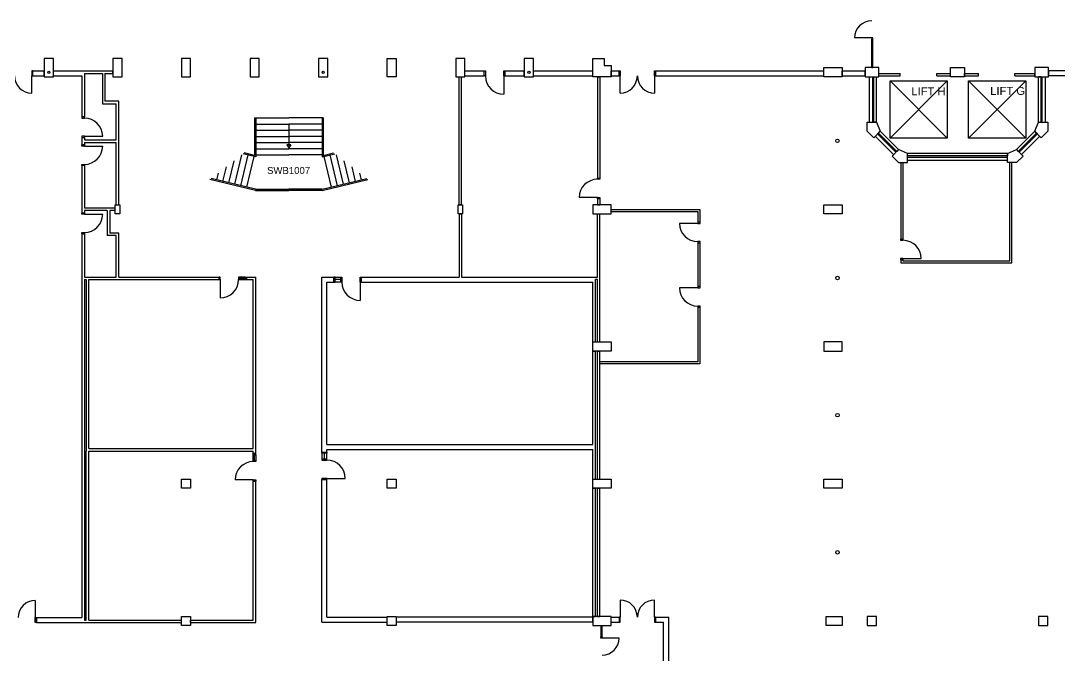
# Model space of a CAD drawing. Header units: millimetres. Extents: x -58291 to 83317, y -24599 to 66926.
# Drawn here: x -12762 to 32667, y 11276 to 39026 of the extents above; entities that cross this region are included whole.
import ezdxf

# ---------------------------------------------------------------- set-up
doc = ezdxf.new("R2010")
doc.units = ezdxf.units.MM
for name, color, linetype in [('Basement 01 - Doors Windows and Openings', 1, 'Continuous'), ('Basement 01 - Stairs', 8, 'Continuous'), ('Basement 01 - Structural Members', 5, 'Continuous'), ('Basement 01 - Text and Leaders', 1, 'Continuous'), ('Basement 01 - Walls', 3, 'Continuous')]:
    doc.layers.add(name, color=color, linetype=linetype)
doc.styles.add('arial', font='arial.ttf')

msp = doc.modelspace()

# ---------------------------------------------------------------- linework, layer by layer
at = {"layer": 'Basement 01 - Doors Windows and Openings', "color": 1, "linetype": 'Continuous', "lineweight": -3}
for p, q in [((24467, 38276, -4600), (23717, 38276, -4600)), ((24467, 37026, -4600), (24467, 38226, -4600)), ((24492, 37026, -4600), (24492, 38226, -4600)), ((24517, 37026, -4600), (24517, 38226, -4600)), ((-12283, 35861, -4600), (-12283, 36611, -4600)), ((8367, 36611, -4600), (8367, 35811, -4600)), ((13461, 35861, -4600), (13461, 36611, -4600)), ((14961, 36611, -4600), (14961, 35861, -4600)), ((-9978, 33973, -4600), (-9178, 33973, -4600)), ((-9978, 33543, -4600), (-9178, 33543, -4600)), ((12467, 31294, -4600), (11667, 31294, -4600)), ((-9978, 30561, -4600), (-9178, 30561, -4600)), ((16852, 30166, -4600), (16052, 30166, -4600)), ((25831, 28624, -4600), (26631, 28624, -4600)), ((-2938, 27816, -4600), (-3188, 27816, -4600)), ((-3188, 27761, -4600), (-2938, 27761, -4600)), ((985, 27816, -4600), (1235, 27816, -4600)), ((985, 27596, -4600), (985, 27816, -4600)), ((-4038, 27706, -4600), (-4038, 26906, -4600)), ((-3188, 27706, -4600), (-2888, 27706, -4600)), ((1235, 27596, -4600), (935, 27596, -4600)), ((1235, 27706, -4600), (985, 27706, -4600)), ((2085, 27596, -4600), (2085, 26796, -4600)), ((16852, 27346, -4600), (16052, 27346, -4600)), ((-2588, 19796, -4600), (-2588, 20096, -4600)), ((-2533, 19796, -4600), (-2533, 20046, -4600)), ((-2478, 20046, -4600), (-2478, 19796, -4600)), ((412, 20108, -4600), (412, 19858, -4600)), ((632, 20108, -4600), (412, 20108, -4600)), ((522, 19858, -4600), (522, 20108, -4600)), ((632, 19858, -4600), (632, 20158, -4600)), ((-2588, 18946, -4600), (-3388, 18946, -4600)), ((632, 19008, -4600), (1432, 19008, -4600)), ((-12126, 13676, -4600), (-12126, 12926, -4600)), ((13461, 13691, -4600), (13461, 12941, -4600)), ((14961, 12941, -4600), (14961, 13691, -4600)), ((12617, 12576, -4600), (12617, 12076, -4600)), ((12642, 12076, -4600), (12642, 12576, -4600)), ((12667, 12076, -4600), (12667, 12576, -4600)), ((13417, 12026, -4600), (12667, 12026, -4600))]:
    msp.add_line(p, q, dxfattribs=at)
at = {"layer": 'Basement 01 - Doors Windows and Openings', "color": 1, "linetype": 'Continuous', "lineweight": -3, "elevation": -4600}
for points in [[(24517, 38226), (24517, 38276), (24467, 38276), (24467, 38226), (24517, 38226)], [(-12233, 36611), (-12233, 36831), (-12283, 36831), (-12283, 36611), (-12233, 36611)], [(7567, 36611), (7517, 36611), (7517, 36831), (7567, 36831), (7567, 36611)], [(8417, 36611), (8367, 36611), (8367, 36831), (8417, 36831), (8417, 36611)], [(13411, 36611), (13411, 36831), (13461, 36831), (13461, 36611), (13411, 36611)], [(14961, 36611), (14961, 36831), (15011, 36831), (15011, 36611), (14961, 36611)], [(24517, 36976), (24517, 37026), (24467, 37026), (24467, 36976), (24517, 36976)], [(-9978, 34773), (-9978, 34823), (-10088, 34823), (-10088, 34773), (-9978, 34773)], [(-9978, 33923), (-9978, 33973), (-10088, 33973), (-10088, 33923), (-9978, 33923)], [(-9978, 33593), (-9978, 33543), (-10088, 33543), (-10088, 33593), (-9978, 33593)], [(-9978, 32743), (-9978, 32693), (-10088, 32693), (-10088, 32743), (-9978, 32743)], [(12467, 32094), (12467, 32144), (12577, 32144), (12577, 32094), (12467, 32094)], [(12467, 31244), (12467, 31294), (12577, 31294), (12577, 31244), (12467, 31244)], [(-9978, 30611), (-9978, 30561), (-10088, 30561), (-10088, 30611), (-9978, 30611)], [(16852, 30216), (16852, 30166), (16962, 30166), (16962, 30216), (16852, 30216)], [(-9978, 29761), (-9978, 29711), (-10088, 29711), (-10088, 29761), (-9978, 29761)], [(16852, 29366), (16852, 29316), (16962, 29316), (16962, 29366), (16852, 29366)], [(25831, 29424), (25831, 29474), (25721, 29474), (25721, 29424), (25831, 29424)], [(25831, 28574), (25831, 28624), (25721, 28624), (25721, 28574), (25831, 28574)], [(-4088, 27706), (-4038, 27706), (-4038, 27816), (-4088, 27816), (-4088, 27706)], [(-3238, 27706), (-3188, 27706), (-3188, 27816), (-3238, 27816), (-3238, 27706)], [(-2938, 27816), (-2888, 27816), (-2888, 27706), (-2938, 27706), (-2938, 27816)], [(985, 27816), (935, 27816), (935, 27596), (985, 27596)], [(1285, 27596), (1235, 27596), (1235, 27816), (1285, 27816), (1285, 27596)], [(2135, 27596), (2085, 27596), (2085, 27816), (2135, 27816), (2135, 27596)], [(16852, 27396), (16852, 27346), (16962, 27346), (16962, 27396), (16852, 27396)], [(16852, 26546), (16852, 26496), (16962, 26496), (16962, 26546), (16852, 26546)], [(-2478, 20046), (-2478, 20096), (-2588, 20096), (-2588, 20046), (-2478, 20046)], [(412, 20108), (412, 20158), (632, 20158), (632, 20108)], [(-2588, 19746), (-2588, 19796), (-2478, 19796), (-2478, 19746), (-2588, 19746)], [(632, 19808), (632, 19858), (412, 19858), (412, 19808), (632, 19808)], [(-2588, 18896), (-2588, 18946), (-2478, 18946), (-2478, 18896), (-2588, 18896)], [(632, 18958), (632, 19008), (412, 19008), (412, 18958), (632, 18958)], [(-12076, 12926), (-12076, 12706), (-12126, 12706), (-12126, 12926), (-12076, 12926)], [(13411, 12941), (13411, 12721), (13461, 12721), (13461, 12941), (13411, 12941)], [(14961, 12941), (14961, 12721), (15011, 12721), (15011, 12941), (14961, 12941)], [(12617, 12026), (12617, 12076), (12667, 12076), (12667, 12026), (12617, 12026)]]:
    msp.add_lwpolyline(points, dxfattribs=at)
at = {"layer": 'Basement 01 - Doors Windows and Openings', "color": 1, "linetype": 'Continuous', "lineweight": -3}
for centre, radius, start, end in [((24467, 38276, -4600), 750, 90, 180), ((-12283, 36611, -4600), 750, 180, 270), ((8367, 36611, -4600), 800, 180, 270), ((13461, 36611, -4600), 750, 270, 0), ((14961, 36611, -4600), 750, 180, 270), ((-9978, 33973, -4600), 800, 0, 90), ((-9978, 33543, -4600), 800, 270, 0), ((12467, 31294, -4600), 800, 90, 180), ((-9978, 30561, -4600), 800, 270, 0), ((16852, 30166, -4600), 800, 180, 270), ((25831, 28624, -4600), 800, 0, 90), ((-4038, 27706, -4600), 800, 270, 0), ((2085, 27596, -4600), 800, 180, 270), ((16852, 27346, -4600), 800, 180, 270), ((-2588, 18946, -4600), 800, 90, 180), ((632, 19008, -4600), 800, 0, 90), ((-12126, 12926, -4600), 750, 90, 180), ((13461, 12941, -4600), 750, 0, 90), ((14961, 12941, -4600), 750, 90, 180), ((12667, 12026, -4600), 750, 270, 0)]:
    msp.add_arc(centre, radius, start, end, dxfattribs=at)
at = {"layer": 'Basement 01 - Stairs', "color": 8, "linetype": 'Continuous', "lineweight": -3}
for p, q in [((-2533, 34776, -4600), (-2533, 33138, -4600)), ((-2533, 34776, -4600), (-1033, 34776, -4600)), ((-2483, 34776, -4600), (-2483, 33076, -4600)), ((467, 34776, -4600), (-1033, 34776, -4600)), ((417, 34776, -4600), (417, 33076, -4600)), ((467, 34776, -4600), (467, 33138, -4600)), ((-2483, 34506, -4600), (-1033, 34506, -4600)), ((-2483, 34236, -4600), (-1033, 34236, -4600)), ((-1033, 34506, -4600), (-1033, 33601, -4600)), ((417, 34506, -4600), (-1033, 34506, -4600)), ((417, 34236, -4600), (-1033, 34236, -4600)), ((-2483, 33966, -4600), (-1033, 33966, -4600)), ((-2483, 33696, -4600), (-1033, 33696, -4600)), ((417, 33966, -4600), (-1033, 33966, -4600)), ((417, 33696, -4600), (-1033, 33696, -4600)), ((-2483, 33076, -4600), (-3037, 33208, -4600)), ((-2533, 33138, -4600), (-2988, 33247, -4600)), ((-2483, 33426, -4600), (-1033, 33426, -4600)), ((-1122, 33601, -4600), (-1033, 33463, -4600)), ((-1122, 33601, -4600), (-943, 33601, -4600)), ((-943, 33601, -4600), (-1122, 33601, -4600)), ((-943, 33601, -4600), (-1033, 33463, -4600)), ((417, 33426, -4600), (-1033, 33426, -4600)), ((417, 33076, -4600), (972, 33208, -4600)), ((467, 33138, -4600), (922, 33247, -4600)), ((-3441, 32895, -4600), (-3670, 31937, -4600)), ((-3100, 33159, -4600), (-3408, 31874, -4600)), ((-2823, 33157, -4600), (-3145, 31812, -4600)), ((-2561, 33094, -4600), (-2882, 31749, -4600)), ((-2483, 33156, -4600), (-1033, 33156, -4600)), ((417, 33156, -4600), (-1033, 33156, -4600)), ((495, 33094, -4600), (817, 31749, -4600)), ((758, 33157, -4600), (1079, 31812, -4600)), ((1035, 33159, -4600), (1342, 31874, -4600)), ((1376, 32895, -4600), (1605, 31937, -4600)), ((-4123, 32366, -4600), (-4195, 32063, -4600)), ((-3782, 32630, -4600), (-3933, 32000, -4600)), ((1716, 32630, -4600), (1867, 32000, -4600)), ((2057, 32366, -4600), (2130, 32063, -4600)), ((-2493, 31606, -4600), (-4488, 32083, -4600)), ((-2493, 31656, -4600), (-4438, 32121, -4600)), ((427, 31656, -4600), (2373, 32121, -4600)), ((427, 31606, -4600), (2422, 32083, -4600)), ((-2493, 31656, -4600), (-1033, 31656, -4600)), ((-2493, 31606, -4600), (-1033, 31606, -4600)), ((427, 31656, -4600), (-1033, 31656, -4600)), ((427, 31606, -4600), (-1033, 31606, -4600))]:
    msp.add_line(p, q, dxfattribs=at)
at = {"layer": 'Basement 01 - Structural Members', "color": 8, "linetype": 'Continuous', "lineweight": -3}
for p, q in [((25265, 36398, -4600), (27765, 33898, -4600)), ((25265, 33898, -4600), (27765, 36398, -4600)), ((28701, 36398, -4600), (31201, 33898, -4600)), ((28701, 33898, -4600), (31201, 36398, -4600))]:
    msp.add_line(p, q, dxfattribs=at)
at = {"layer": 'Basement 01 - Structural Members', "color": 5, "linetype": 'Continuous', "lineweight": -3, "elevation": -4600}
for points in [[(-11733, 37376), (-11733, 36576), (-11333, 36576), (-11333, 37376)], [(-8333, 36576), (-8333, 37376), (-8733, 37376), (-8733, 36576)], [(-5733, 37376), (-5733, 36576), (-5333, 36576), (-5333, 37376)], [(-2333, 37376), (-2733, 37376), (-2733, 36576), (-2333, 36576)], [(667, 37376), (267, 37376), (267, 36576), (667, 36576)], [(3267, 37376), (3667, 37376), (3667, 36576), (3267, 36576)], [(6267, 37376), (6267, 36576), (6667, 36576), (6667, 37376)], [(9267, 37376), (9267, 36576), (9667, 36576), (9667, 37376)], [(12267, 37376), (12767, 37376), (12767, 37076), (13067, 37076), (13067, 36576), (12267, 36576)], [(22367, 36576), (22367, 36976), (23167, 36976), (23167, 36576)], [(24781, 36976), (24181, 36976), (24181, 36576), (24781, 36576)], [(28517, 36976), (28517, 36576), (27917, 36576), (27917, 36976)], [(32193, 36976), (31593, 36976), (31593, 36576), (32193, 36576)], [(24267, 34593), (24667, 34593), (24833, 34193), (24550, 33910), (24267, 34193)], [(31884, 33910), (31602, 34193), (31767, 34593), (32167, 34593), (32167, 34193)], [(26034, 32826), (26034, 33226), (25634, 33391), (25352, 33109), (25634, 32826)], [(30400, 33226), (30800, 33391), (31083, 33109), (30800, 32826), (30400, 32826)], [(13067, 30576), (13067, 30976), (12267, 30976), (12267, 30576)], [(22367, 30576), (22367, 30976), (23167, 30976), (23167, 30576)], [(13067, 24576), (12267, 24576), (12267, 24976), (13067, 24976)], [(22367, 24576), (23167, 24576), (23167, 24976), (22367, 24976)], [(13067, 18576), (12267, 18576), (12267, 18976), (13067, 18976)], [(22367, 18576), (22367, 18976), (23167, 18976), (23167, 18576)], [(13067, 12576), (13067, 12976), (12267, 12976), (12267, 12576)], [(22467, 12576), (22467, 12976), (23167, 12976), (23167, 12576)]]:
    msp.add_lwpolyline(points, close=True, dxfattribs=at)
for points in [[(28517, 36576), (27917, 36576), (27917, 36976), (28517, 36976), (28517, 36576)], [(-8633, 30976), (-8433, 30976), (-8433, 30576), (-8633, 30576), (-8633, 30976)], [(6367, 30976), (6567, 30976), (6567, 30576), (6367, 30576), (6367, 30976)], [(-5333, 18576), (-5733, 18576), (-5733, 18976), (-5333, 18976), (-5333, 18576)], [(3667, 18576), (3267, 18576), (3267, 18976), (3667, 18976), (3667, 18576)], [(-5333, 12576), (-5733, 12576), (-5733, 12976), (-5333, 12976), (-5333, 12576)], [(3667, 12576), (3267, 12576), (3267, 12976), (3667, 12976), (3667, 12576)], [(24267, 12576), (24667, 12576), (24667, 12976), (24267, 12976), (24267, 12576)], [(31767, 12576), (32167, 12576), (32167, 12976), (31767, 12976), (31767, 12576)]]:
    msp.add_lwpolyline(points, dxfattribs=at)
at = {"layer": 'Basement 01 - Structural Members', "color": 8, "linetype": 'Continuous', "lineweight": -3, "elevation": -4600}
for points in [[(27765, 33898), (25265, 33898), (25265, 36398), (27765, 36398), (27765, 33898)], [(31201, 33898), (28701, 33898), (28701, 36398), (31201, 36398), (31201, 33898)]]:
    msp.add_lwpolyline(points, dxfattribs=at)
at = {"layer": 'Basement 01 - Structural Members', "color": 5, "linetype": 'Continuous', "lineweight": -3}
for centre, radius in [((-11533, 36776, -4600), 50), ((467, 36776, -4600), 50), ((9467, 36776, -4600), 50), ((22967, 27776, -4600), 75), ((22967, 21776, -4600), 75), ((22967, 15776, -4600), 75)]:
    msp.add_circle(centre, radius, dxfattribs=at)
at = {"layer": 'Basement 01 - Structural Members', "linetype": 'Continuous', "lineweight": -3}
msp.add_circle((22965, 33774, -4600), 75, dxfattribs=at)
at = {"layer": 'Basement 01 - Walls', "color": 3, "linetype": 'Continuous', "lineweight": -3}
for p, q in [((-12233, 36611, -4600), (-12233, 36831, -4600)), ((-12233, 36831, -4600), (-11733, 36831, -4600)), ((-11733, 36611, -4600), (-11733, 36831, -4600)), ((-11333, 36611, -4600), (-11333, 36831, -4600)), ((-11333, 36831, -4600), (-8733, 36831, -4600)), ((-8733, 36721, -4600), (-8733, 36831, -4600)), ((6667, 36831, -4600), (7517, 36831, -4600)), ((6667, 36611, -4600), (6667, 36831, -4600)), ((7517, 36611, -4600), (7517, 36831, -4600)), ((8417, 36611, -4600), (8417, 36831, -4600)), ((8417, 36831, -4600), (9267, 36831, -4600)), ((9267, 36611, -4600), (9267, 36831, -4600)), ((9667, 36831, -4600), (12267, 36831, -4600)), ((9667, 36611, -4600), (9667, 36831, -4600)), ((12267, 36611, -4600), (12267, 36831, -4600)), ((13067, 36831, -4600), (13411, 36831, -4600)), ((13067, 36611, -4600), (13067, 36831, -4600)), ((13411, 36611, -4600), (13411, 36831, -4600)), ((15011, 36831, -4600), (22367, 36831, -4600)), ((15011, 36611, -4600), (15011, 36831, -4600)), ((22367, 36611, -4600), (22367, 36831, -4600)), ((23167, 36831, -4600), (24181, 36831, -4600)), ((23167, 36611, -4600), (23167, 36831, -4600)), ((24181, 36611, -4600), (24181, 36831, -4600)), ((33127, 36831, -4600), (32203, 36831, -4600)), ((32203, 36831, -4600), (32203, 36611, -4600)), ((-12233, 36611, -4600), (-11733, 36611, -4600)), ((-11333, 36611, -4600), (-10088, 36611, -4600)), ((-10088, 36611, -4600), (-10088, 34823, -4600)), ((-9978, 36721, -4600), (-9978, 34823, -4600)), ((-9978, 36721, -4600), (-9192, 36721, -4600)), ((-9192, 36721, -4600), (-9192, 35393, -4600)), ((-9082, 36721, -4600), (-8733, 36721, -4600)), ((-9082, 36721, -4600), (-9082, 35503, -4600)), ((6412, 30976, -4600), (6412, 36576, -4600)), ((6412, 36576, -4600), (6522, 36576, -4600)), ((6522, 30976, -4600), (6522, 36576, -4600)), ((6667, 36611, -4600), (7517, 36611, -4600)), ((8417, 36611, -4600), (9267, 36611, -4600)), ((9667, 36611, -4600), (12267, 36611, -4600)), ((12467, 36576, -4600), (12467, 32094, -4600)), ((12467, 36576, -4600), (12577, 36576, -4600)), ((12577, 36576, -4600), (12577, 32094, -4600)), ((13067, 36611, -4600), (13411, 36611, -4600)), ((15011, 36611, -4600), (22367, 36611, -4600)), ((23167, 36611, -4600), (24181, 36611, -4600)), ((24367, 34593, -4600), (24367, 36576, -4600)), ((24507, 34593, -4600), (24507, 36576, -4600)), ((24557, 36576, -4600), (24667, 36576, -4600)), ((24557, 34593, -4600), (24557, 36576, -4600)), ((24667, 34593, -4600), (24667, 36576, -4600)), ((24781, 36721, -4600), (25706, 36721, -4600)), ((24781, 36611, -4600), (24781, 36721, -4600)), ((24781, 36611, -4600), (25706, 36611, -4600)), ((25706, 36611, -4600), (25706, 36721, -4600)), ((27306, 36721, -4600), (27917, 36721, -4600)), ((27306, 36611, -4600), (27306, 36721, -4600)), ((27306, 36611, -4600), (27917, 36611, -4600)), ((27917, 36611, -4600), (27917, 36721, -4600)), ((28517, 36721, -4600), (29129, 36721, -4600)), ((28517, 36611, -4600), (28517, 36721, -4600)), ((28517, 36611, -4600), (29129, 36611, -4600)), ((29129, 36611, -4600), (29129, 36721, -4600)), ((30729, 36721, -4600), (31593, 36721, -4600)), ((30729, 36611, -4600), (30729, 36721, -4600)), ((30729, 36611, -4600), (31593, 36611, -4600)), ((31593, 36611, -4600), (31593, 36721, -4600)), ((31767, 34593, -4600), (31767, 36576, -4600)), ((31877, 36576, -4600), (31767, 36576, -4600)), ((31877, 34593, -4600), (31877, 36576, -4600)), ((31927, 34593, -4600), (31927, 36576, -4600)), ((32067, 34593, -4600), (32067, 36576, -4600)), ((33127, 36611, -4600), (32203, 36611, -4600)), ((-8478, 35503, -4600), (-9082, 35503, -4600)), ((-8478, 30976, -4600), (-8478, 35503, -4600)), ((-9192, 35393, -4600), (-8588, 35393, -4600)), ((-8588, 33813, -4600), (-8588, 35393, -4600)), ((-9978, 34823, -4600), (-10088, 34823, -4600)), ((24667, 34593, -4600), (24557, 34593, -4600)), ((31767, 34593, -4600), (31877, 34593, -4600)), ((25521, 33278, -4600), (24720, 34080, -4600)), ((24755, 34115, -4600), (24833, 34193, -4600)), ((25557, 33314, -4600), (24755, 34115, -4600)), ((25634, 33391, -4600), (24833, 34193, -4600)), ((30800, 33391, -4600), (31602, 34193, -4600)), ((30878, 33314, -4600), (31679, 34115, -4600)), ((30913, 33278, -4600), (31715, 34080, -4600)), ((31679, 34115, -4600), (31602, 34193, -4600)), ((-10088, 33923, -4600), (-10088, 33593, -4600)), ((-10088, 33923, -4600), (-9978, 33923, -4600)), ((-9978, 33923, -4600), (-9978, 33813, -4600)), ((-9978, 33813, -4600), (-8588, 33813, -4600)), ((-9978, 33703, -4600), (-9978, 33593, -4600)), ((-9978, 33703, -4600), (-8588, 33703, -4600)), ((-8588, 30976, -4600), (-8588, 33703, -4600)), ((25422, 33179, -4600), (24621, 33981, -4600)), ((31012, 33179, -4600), (31814, 33981, -4600)), ((-9978, 33593, -4600), (-10088, 33593, -4600)), ((25634, 33391, -4600), (25557, 33314, -4600)), ((30400, 33226, -4600), (26034, 33226, -4600)), ((26034, 33116, -4600), (26034, 33226, -4600)), ((30400, 33226, -4600), (30400, 33116, -4600)), ((30800, 33391, -4600), (30878, 33314, -4600)), ((30400, 33116, -4600), (26034, 33116, -4600)), ((26034, 33066, -4600), (30400, 33066, -4600)), ((26034, 32926, -4600), (30400, 32926, -4600)), ((-10088, 32693, -4600), (-10088, 30611, -4600)), ((-9978, 32693, -4600), (-10088, 32693, -4600)), ((-9978, 32693, -4600), (-9978, 30831, -4600)), ((-8588, 30976, -4600), (-8478, 30976, -4600)), ((6522, 30976, -4600), (6412, 30976, -4600)), ((12467, 31294, -4600), (12467, 30976, -4600)), ((12467, 30976, -4600), (12577, 30976, -4600)), ((12577, 31294, -4600), (12577, 30976, -4600)), ((-9978, 30611, -4600), (-10088, 30611, -4600)), ((-8633, 30831, -4600), (-9978, 30831, -4600)), ((-9978, 30721, -4600), (-9978, 30611, -4600)), ((-8978, 30721, -4600), (-9978, 30721, -4600)), ((-8978, 30721, -4600), (-8978, 29631, -4600)), ((-8633, 30721, -4600), (-8868, 30721, -4600)), ((-8868, 30721, -4600), (-8868, 29741, -4600)), ((-8633, 30721, -4600), (-8633, 30831, -4600)), ((6412, 30576, -4600), (6522, 30576, -4600)), ((6412, 30576, -4600), (6412, 27816, -4600)), ((6522, 30576, -4600), (6522, 27816, -4600)), ((12467, 27816, -4600), (12467, 30576, -4600)), ((12467, 30576, -4600), (12577, 30576, -4600)), ((12577, 24976, -4600), (12577, 30576, -4600)), ((-10088, 29711, -4600), (-9978, 29711, -4600)), ((-10088, 29711, -4600), (-10088, 12926, -4600)), ((-9978, 29711, -4600), (-9978, 27816, -4600)), ((-8588, 29631, -4600), (-8978, 29631, -4600)), ((-8468, 29741, -4600), (-8868, 29741, -4600)), ((-8588, 27813, -4600), (-8588, 29631, -4600)), ((-8478, 27816, -4600), (-8478, 29741, -4600)), ((-9978, 27816, -4600), (-8588, 27816, -4600)), ((-8478, 27816, -4600), (-4088, 27816, -4600)), ((-4088, 27706, -4600), (-4088, 27816, -4600)), ((-2888, 27706, -4600), (-2888, 27816, -4600)), ((-2888, 27816, -4600), (-2478, 27816, -4600)), ((-2478, 20096, -4600), (-2478, 27816, -4600)), ((412, 27816, -4600), (935, 27816, -4600)), ((412, 20158, -4600), (412, 27816, -4600)), ((935, 27596, -4600), (935, 27816, -4600)), ((2135, 27596, -4600), (2135, 27816, -4600)), ((2135, 27816, -4600), (6412, 27816, -4600)), ((6522, 27816, -4600), (12467, 27816, -4600)), ((-9978, 27706, -4600), (-9898, 27706, -4600)), ((-9978, 27706, -4600), (-9978, 20206, -4600)), ((-9898, 27706, -4600), (-9898, 20206, -4600)), ((-9788, 20316, -4600), (-9788, 27706, -4600)), ((-9788, 27706, -4600), (-4088, 27706, -4600)), ((-2888, 27706, -4600), (-2588, 27706, -4600)), ((-2588, 20316, -4600), (-2588, 27706, -4600)), ((632, 20488, -4600), (632, 27596, -4600)), ((632, 27596, -4600), (935, 27596, -4600)), ((2135, 27596, -4600), (12267, 27596, -4600)), ((12267, 24976, -4600), (12267, 27596, -4600)), ((12377, 24976, -4600), (12377, 27703, -4600)), ((12467, 27703, -4600), (12377, 27703, -4600)), ((12467, 24976, -4600), (12467, 27703, -4600)), ((12267, 24976, -4600), (12377, 24976, -4600)), ((12267, 20488, -4600), (12267, 24576, -4600)), ((12267, 24576, -4600), (12377, 24576, -4600)), ((12377, 18976, -4600), (12377, 24576, -4600)), ((12467, 24976, -4600), (12577, 24976, -4600)), ((12467, 18976, -4600), (12467, 24576, -4600)), ((12467, 24576, -4600), (12577, 24576, -4600)), ((12577, 18976, -4600), (12577, 24576, -4600)), ((632, 20488, -4600), (12267, 20488, -4600)), ((-9978, 20206, -4600), (-9978, 12816, -4600)), ((-9898, 12816, -4600), (-9898, 20206, -4600)), ((-9788, 20316, -4600), (-2588, 20316, -4600)), ((-9788, 20206, -4600), (-2588, 20206, -4600)), ((-9788, 12816, -4600), (-9788, 20206, -4600)), ((-2588, 20096, -4600), (-2588, 20206, -4600)), ((-2588, 20096, -4600), (-2478, 20096, -4600)), ((412, 20158, -4600), (632, 20158, -4600)), ((632, 20268, -4600), (12267, 20268, -4600)), ((632, 20158, -4600), (632, 20268, -4600)), ((12267, 18976, -4600), (12267, 20268, -4600)), ((-2588, 18896, -4600), (-2478, 18896, -4600)), ((-2588, 12816, -4600), (-2588, 18896, -4600)), ((-2478, 12706, -4600), (-2478, 18896, -4600)), ((412, 18958, -4600), (632, 18958, -4600)), ((412, 12721, -4600), (412, 18958, -4600)), ((632, 12941, -4600), (632, 18958, -4600)), ((12267, 18976, -4600), (12377, 18976, -4600)), ((12467, 18976, -4600), (12577, 18976, -4600)), ((12267, 12976, -4600), (12267, 18576, -4600)), ((12267, 18576, -4600), (12377, 18576, -4600)), ((12377, 12976, -4600), (12377, 18576, -4600)), ((12467, 12976, -4600), (12467, 18576, -4600)), ((12467, 18576, -4600), (12577, 18576, -4600)), ((12577, 12976, -4600), (12577, 18576, -4600)), ((-12076, 12926, -4600), (-10088, 12926, -4600)), ((-12076, 12706, -4600), (-12076, 12926, -4600)), ((-9978, 12816, -4600), (-9898, 12816, -4600)), ((-9788, 12816, -4600), (-5733, 12816, -4600)), ((-5733, 12706, -4600), (-5733, 12816, -4600)), ((-5333, 12706, -4600), (-5333, 12816, -4600)), ((-5333, 12816, -4600), (-2588, 12816, -4600)), ((412, 12721, -4600), (3267, 12721, -4600)), ((632, 12941, -4600), (3267, 12941, -4600)), ((12267, 12941, -4600), (3667, 12941, -4600)), ((12267, 12721, -4600), (3667, 12721, -4600)), ((12267, 12976, -4600), (12377, 12976, -4600)), ((12267, 12721, -4600), (12267, 12941, -4600)), ((12467, 12976, -4600), (12577, 12976, -4600)), ((13067, 12941, -4600), (13411, 12941, -4600)), ((13067, 12721, -4600), (13067, 12941, -4600)), ((13067, 12721, -4600), (13411, 12721, -4600)), ((13411, 12941, -4600), (13411, 12721, -4600)), ((15011, 12941, -4600), (15011, 12721, -4600)), ((15011, 12941, -4600), (15587, 12941, -4600)), ((15011, 12721, -4600), (15357, 12721, -4600)), ((15357, 9976, -4600), (15357, 12721, -4600)), ((15587, 9976, -4600), (15587, 12941, -4600)), ((-12076, 12706, -4600), (-5733, 12706, -4600)), ((-5333, 12706, -4600), (-2478, 12706, -4600))]:
    msp.add_line(p, q, dxfattribs=at)
at = {"layer": 'Basement 01 - Walls', "color": 2, "linetype": 'Continuous', "lineweight": -3, "elevation": -4600}
for points in [[(25741, 32826), (25741, 29424)], [(25741, 28624), (25741, 28439), (30600, 28439), (30600, 32826)], [(25831, 32826), (25831, 29424)], [(25831, 28624), (25831, 28529), (30510, 28529), (30510, 32826)], [(13067, 30776), (16942, 30776), (16942, 30166)], [(13067, 30686), (16852, 30686), (16852, 30166)], [(16852, 29366), (16852, 27346)], [(16942, 29366), (16942, 27346)], [(16942, 26546), (16942, 24016), (12577, 24016)], [(16852, 26546), (16852, 24106), (12577, 24106)]]:
    msp.add_lwpolyline(points, dxfattribs=at)

# ---------------------------------------------------------------- texts
at = {"layer": 'Basement 01 - Text and Leaders', "color": 1, "linetype": 'Continuous', "lineweight": -3, "style": 'arial'}
for s, height, p in [('LIFT H', 350, (26196, 35765, -4600)), ('LIFT G', 350, (29649, 35783, -4600)), ('SWB1007', 300, (-1989, 32327, -4600))]:
    msp.add_text(s, height=height, dxfattribs=at).set_placement(p)

doc.saveas('drawing.dxf')
